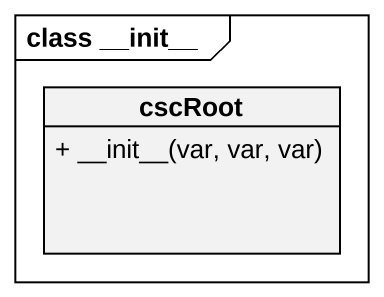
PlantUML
@startuml
mainframe class ~__init~__
hide circle
hide empty members
skinparam classAttributeIconSize 0
class cscRoot {
  + ~__init~__(var, var, var)
}
@enduml
